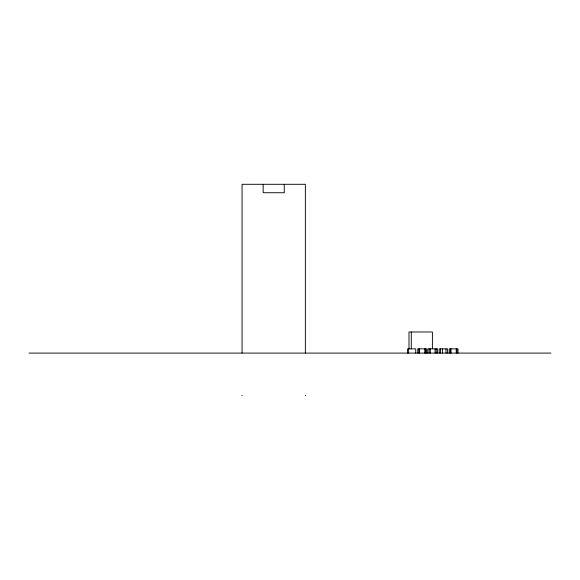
<?xml version="1.0" encoding="UTF-8"?>
<svg xmlns="http://www.w3.org/2000/svg" width="580" height="580" viewBox="0 0 580 580"><rect width="100%" height="100%" fill="white"/><g stroke="black" fill="none" stroke-linecap="round" stroke-linejoin="round"><path stroke-width="0.87" d="M29 353.089L551 353.089M457.997 353.089L457.997 348.87L449.261 348.87L449.261 353.089M456.902 348.87L456.902 353.089M456.242 348.87L456.242 353.089M451.001 348.87L451.001 353.089M450.355 348.87L450.355 353.089M447.629 353.089L447.629 348.87L439.234 348.87L439.234 353.089M445.998 348.87L445.998 353.089M442.424 348.87L442.424 353.089M440.517 348.87L440.517 353.089M437.625 353.089L437.625 348.87L427.736 348.87L427.736 353.089M436.247 348.87L436.247 353.089M435.087 348.87L435.087 353.089M432.397 348.689L432.397 331.985L409.001 331.985L409.001 348.689M430.251 348.87L430.251 353.089M429.113 348.87L429.113 353.089M426.547 353.089L426.547 348.87L417.81 348.87L417.81 353.089M425.452 348.87L425.452 353.089M424.792 348.87L424.792 353.089M419.55 348.87L419.55 353.089M418.905 348.87L418.905 353.089M415.751 353.089L415.751 348.87L407.559 348.87L407.559 353.089M411.3 331.985L411.3 348.689M408.646 348.87L408.646 353.089M305.356 353.089L305.356 184.295L242.056 184.295L242.056 353.089M305.356 395.284L305.356 395.705M284.258 184.295L284.258 192.734L263.161 192.734L263.161 184.295M242.056 395.284L242.056 395.705"/></g></svg>
